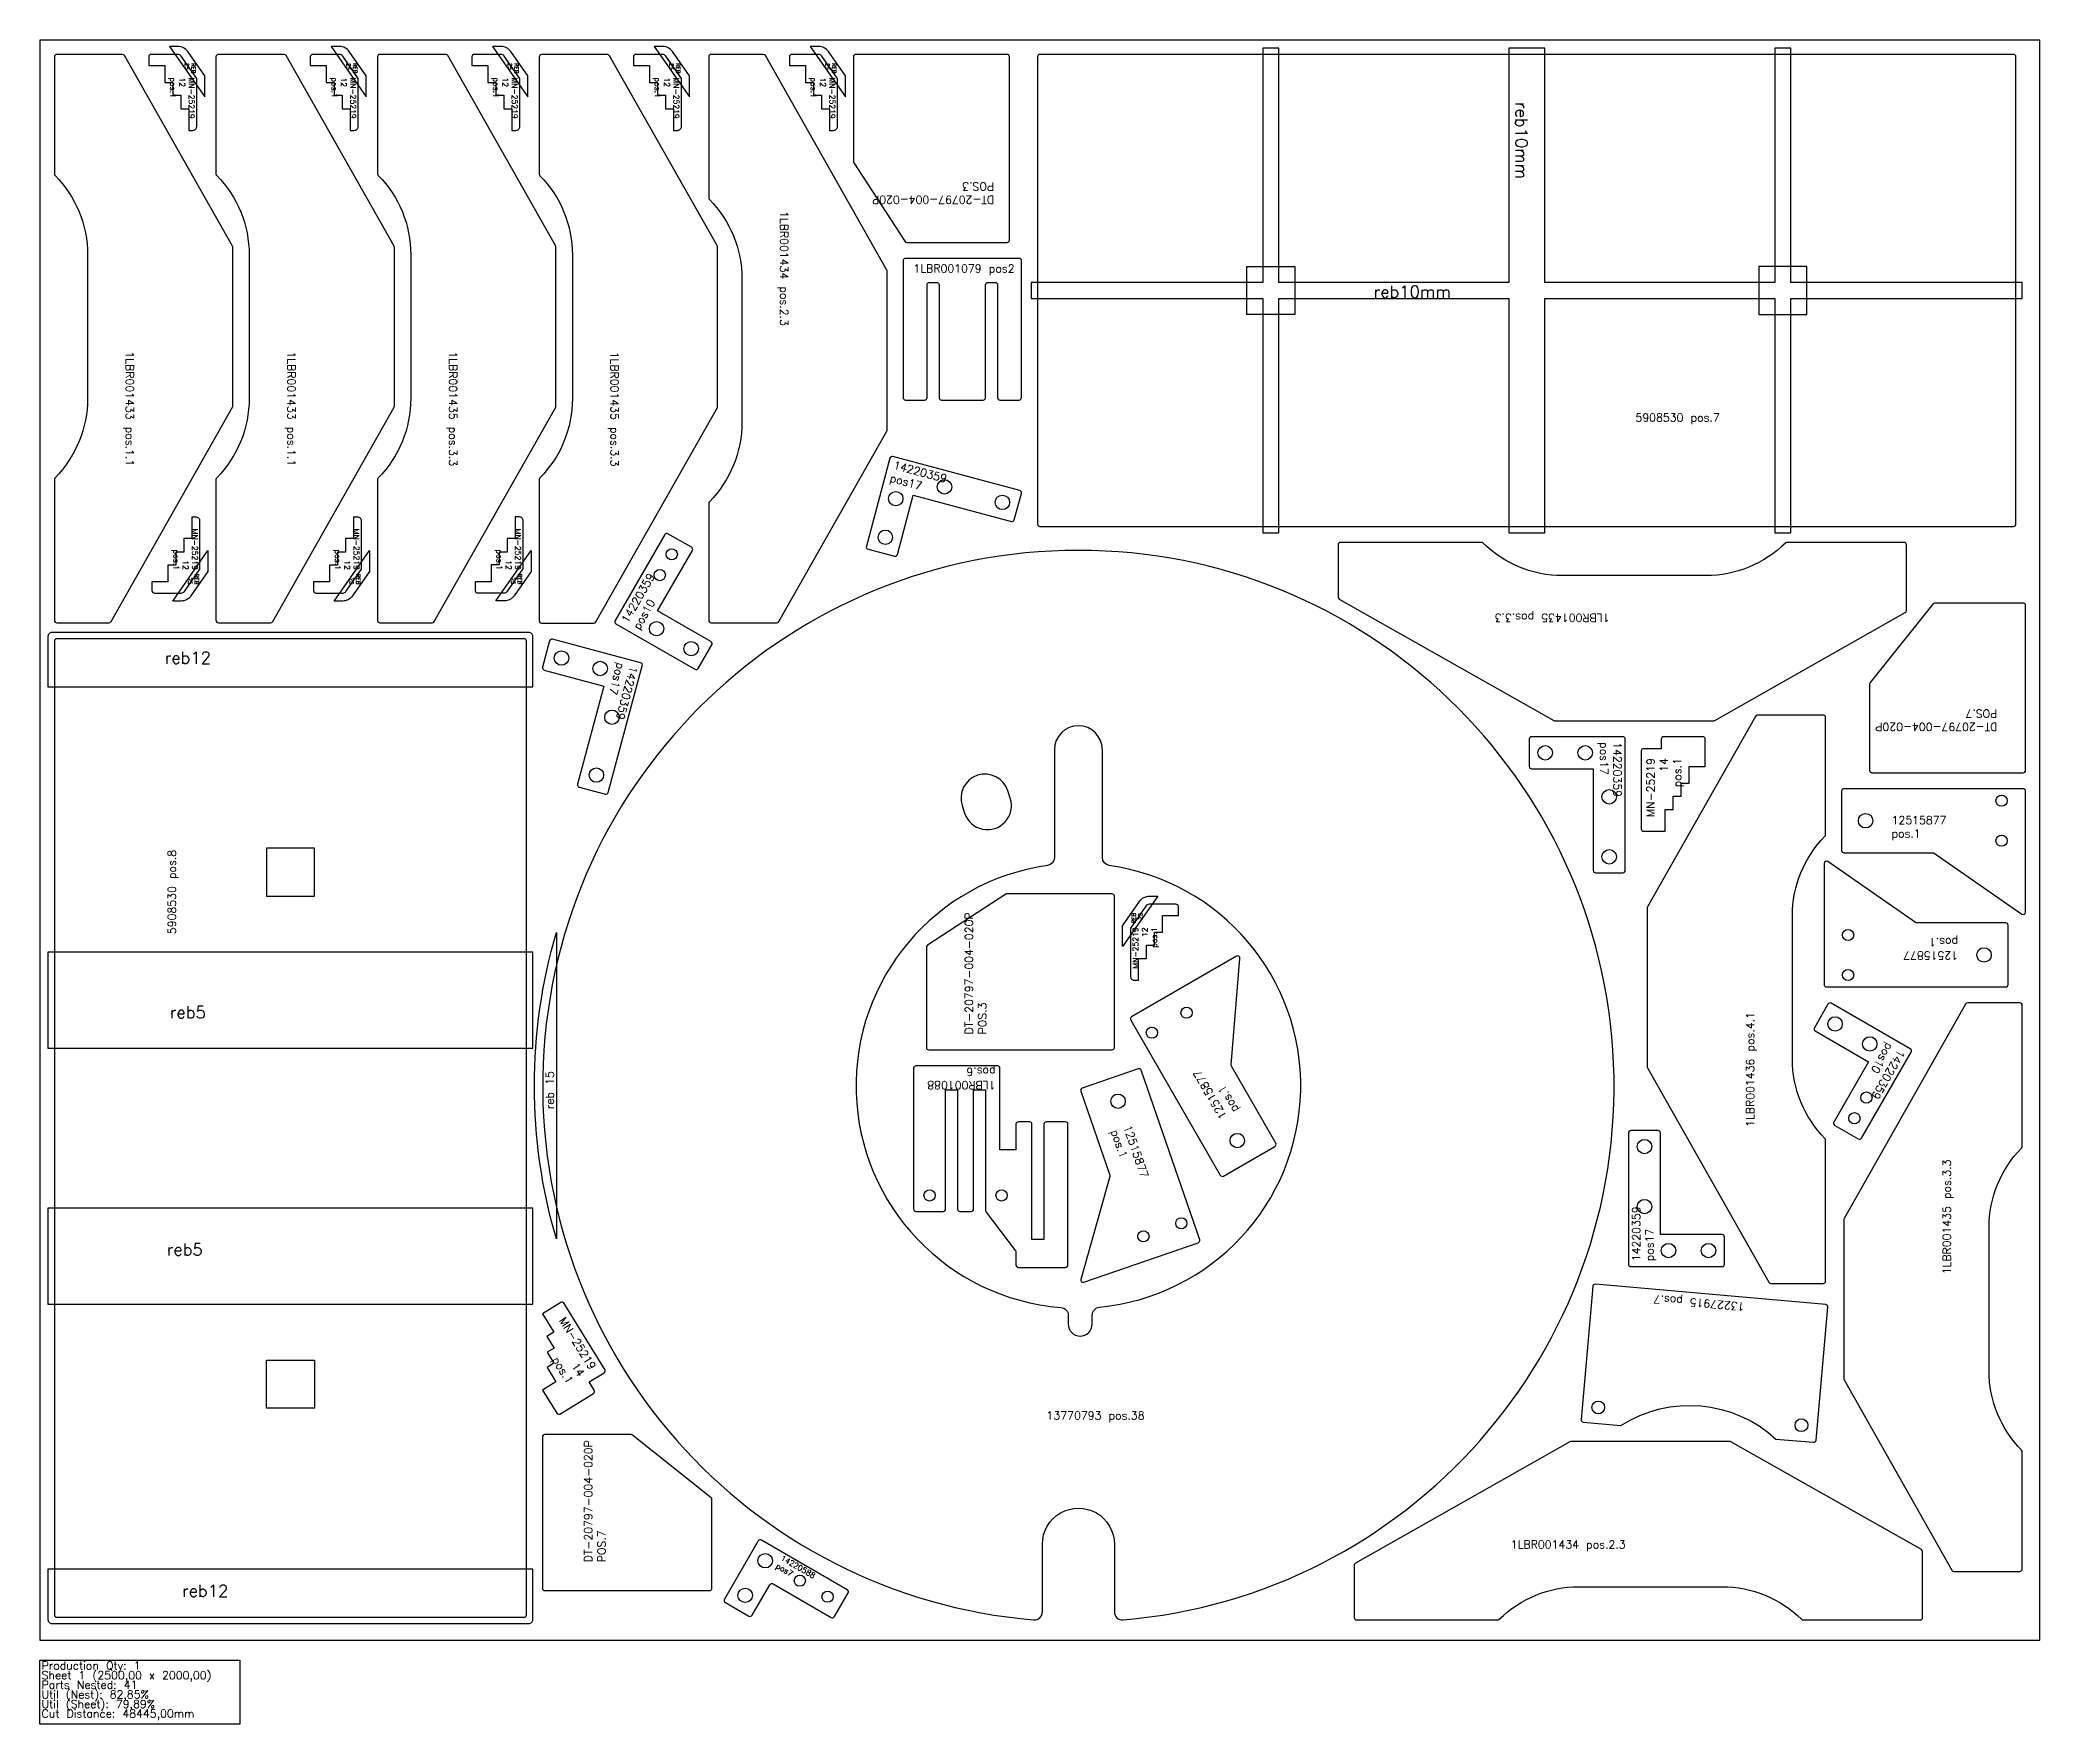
# Model space of a CAD drawing. Header units: millimetres. Extents: x 0 to 8201, y -105 to 3778.
# Drawn here: x 0 to 2500, y -105 to 2000 of the extents above.
import ezdxf

# ---------------------------------------------------------------- set-up
doc = ezdxf.new("R2010")
doc.units = ezdxf.units.MM
for name, color, linetype in [('12515877', 7, 'Continuous'), ('13227915', 7, 'Continuous'), ('13770793', 7, 'Continuous'), ('14220359v01', 7, 'Continuous'), ('14220588v01', 7, 'Continuous'), ('1LBR001079', 7, 'Continuous'), ('1LBR001088', 7, 'Continuous'), ('1LBR001434', 7, 'Continuous'), ('1LBR001435', 7, 'Continuous'), ('1LBR001436', 7, 'Continuous'), ('Des.', 7, 'Continuous'), ('DT-20797-004-020P', 7, 'Continuous'), ('MN-25219 14', 7, 'Continuous'), ('Rebaixo', 7, 'Continuous'), ('sheet', 24, 'Continuous'), ('Stats', 7, 'Continuous'), ('Texto', 7, 'Continuous')]:
    doc.layers.add(name, color=color, linetype=linetype)
doc.styles.get("Standard").update_dxf_attribs({"font": 'txt.shx'})

msp = doc.modelspace()

# ---------------------------------------------------------------- linework, layer by layer
at = {"color": 6}
msp.add_lwpolyline([(2466.9, 1392, 0.414214), (2469.9, 1395), (2469.9, 1979, 0.414214), (2466.9, 1982), (1249.9, 1982, 0.414214), (1246.9, 1979), (1246.9, 1395, 0.414214), (1249.9, 1392)], format="xyb", close=True, dxfattribs=at)
for points in [[(1508.4, 1717), (1568.4, 1717), (1568.4, 1657), (1508.4, 1657)], [(2148.4, 1717), (2148.4, 1657), (2208.4, 1657), (2208.4, 1717)]]:
    msp.add_lwpolyline(points, close=True, dxfattribs=at)
at = {"color": 7}
msp.add_lwpolyline([(21, 1251.5, 0.414214), (18, 1248.5), (18, 31.5, 0.414214), (21, 28.5), (605, 28.5, 0.414213), (608, 31.5), (608, 1248.5, 0.414213), (605, 1251.5)], format="xyb", close=True, dxfattribs=at)
for points in [[(283, 930), (343, 930), (343, 990), (283, 990)], [(283, 290), (283, 350), (343, 350), (343, 290)]]:
    msp.add_lwpolyline(points, close=True, dxfattribs=at)
at = {"layer": '12515877', "color": 5}
for points in [[(2482, 1061.1, 0.414214), (2479, 1064.1), (2255, 1064.1, 0.414214), (2252, 1061.1), (2252, 987.1, 0.414214), (2255, 984.1), (2366.1, 984.1, -0.153131), (2367.8, 983.5), (2477.3, 907.3, 0.605768), (2482, 909.8)], [(2230.1, 819.3, 0.414213), (2233.1, 816.3), (2457.1, 816.3, 0.414213), (2460.1, 819.3), (2460.1, 893.3, 0.414214), (2457.1, 896.3), (2346, 896.3, -0.153131), (2344.3, 896.9), (2234.8, 973, 0.605768), (2230.1, 970.6)], [(1364.5, 779, 0.414213), (1363.4, 774.9), (1475.4, 581, 0.414214), (1479.5, 579.9), (1543.6, 616.9, 0.414214), (1544.7, 621), (1489.2, 717.1, -0.153131), (1488.8, 718.9), (1500, 851.8, 0.605768), (1495.5, 854.7)], [(1447.7, 496.5, 0.414213), (1449.6, 500.3), (1376.6, 712.1, 0.414213), (1372.7, 713.9), (1302.8, 689.8, 0.414214), (1300.9, 686), (1337.1, 581, -0.153131), (1337.2, 579.2), (1300.9, 450.8, 0.605768), (1304.7, 447.2)]]:
    msp.add_lwpolyline(points, format="xyb", close=True, dxfattribs=at)
for centre, radius in [((2452, 1049.1), 7), ((2282, 1024.1), 9), ((2452, 999.1), 7), ((2260.1, 881.3), 7), ((2430.1, 856.3), 9), ((2260.1, 831.3), 7), ((1433.2, 784.1), 7), ((1389.9, 759.1), 7), ((1347.6, 673.5), 9), ((1496.6, 624.3), 9), ((1426.6, 520.9), 7), ((1379.3, 504.6), 7)]:
    msp.add_circle(centre, radius, dxfattribs=at)
at = {"layer": '13227915', "color": 5}
msp.add_lwpolyline([(2220.2, 249.8), (2234.8, 416.2, 0.414214), (2232.1, 419.4), (1944.2, 444.6, 0.414214), (1940.9, 441.9), (1926.4, 275.5, 0.414213), (1929.1, 272.3), (1976.1, 268.2, -0.339091), (2170, 251.2), (2217, 247.1, 0.414213)], format="xyb", close=True, dxfattribs=at)
for centre in [(1947.8, 290.7), (2201.8, 268.5)]:
    msp.add_circle(centre, 8, dxfattribs=at)
at = {"layer": '13770793', "color": 3}
for points in [[(1353.8, 25.2, 23.958261), (1242.2, 25.2, 0.438866), (1253, 35.1), (1253, 119.8, -1.000013), (1343, 119.8), (1343, 35.1, 0.438866)], [(1315.3, 394.8), (1315.3, 406.1, -0.386662), (1324.4, 416.1, 0.889207), (1336.6, 968.1, -0.373966), (1328, 978), (1328, 1112.8, 0.99999), (1268, 1112.8), (1268, 978, -0.373966), (1259.4, 968.1, 0.896446), (1276.1, 415.7, -0.3913), (1285.3, 405.7), (1285.3, 394.8, 0.999956)], [(1155.8, 1033.6, 1.000014), (1212.8, 1052.1), (1209.7, 1061.6, 0.999987), (1152.7, 1043.1)]]:
    msp.add_lwpolyline(points, format="xyb", close=True, dxfattribs=at)
at = {"layer": '14220359v01', "color": 5}
for points in [[(1035.1, 1363.5), (1068, 1354.7, 0.414214), (1071.7, 1356.8), (1091.6, 1431.2), (1214.3, 1398.3, 0.414214), (1217.9, 1400.4), (1226.7, 1433.3, 0.414214), (1224.6, 1436.9), (1066.2, 1479.4, 0.414214), (1062.5, 1477.3), (1033, 1367.2, 0.414214)], [(822.8, 1214.5), (839.8, 1243.9, 0.414214), (838.7, 1248), (772, 1286.5), (815.5, 1361.8, 0.414214), (814.4, 1365.9), (785, 1382.9, 0.414214), (780.9, 1381.8), (718.9, 1274.5, 0.414214), (720, 1270.4), (818.7, 1213.4, 0.414214)], [(637, 1249), (628.2, 1216.1, 0.414214), (630.3, 1212.5), (704.7, 1192.5), (671.8, 1069.9, 0.414214), (673.9, 1066.2), (706.7, 1057.4, 0.414214), (710.4, 1059.5), (752.9, 1217.9, 0.414214), (750.7, 1221.6), (640.6, 1251.1, 0.414214)], [(1861.5, 1126), (1861.5, 1092, 0.414214), (1864.5, 1089), (1941.5, 1089), (1941.5, 962, 0.414214), (1944.5, 959), (1978.5, 959, 0.414214), (1981.5, 962), (1981.5, 1126, 0.414214), (1978.5, 1129), (1864.5, 1129, 0.414213)], [(2235, 794.8), (2218, 765.4, 0.414214), (2219.1, 761.3), (2285.8, 722.8), (2242.3, 647.4, 0.414214), (2243.4, 643.3), (2272.9, 626.3, 0.414214), (2277, 627.4), (2339, 734.8, 0.414214), (2337.9, 738.9), (2239.1, 795.9, 0.414214)], [(2105.6, 469.8), (2105.6, 503.8, 0.414213), (2102.6, 506.8), (2025.6, 506.8), (2025.6, 633.8, 0.414214), (2022.6, 636.8), (1988.6, 636.8, 0.414214), (1985.6, 633.8), (1985.6, 469.8, 0.414214), (1988.6, 466.8), (2102.6, 466.8, 0.414214)]]:
    msp.add_lwpolyline(points, format="xyb", close=True, dxfattribs=at)
for centre, radius in [((1130.6, 1441.4), 9), ((1069.7, 1426.7), 9), ((1203, 1422), 9), ((1056.7, 1378.4), 9), ((789.7, 1357.1), 7), ((774.7, 1331.1), 7), ((770.7, 1264.2), 9), ((651.9, 1227.4), 9), ((814, 1239.2), 9), ((700.2, 1214.4), 9), ((714.9, 1153.5), 9), ((1881.5, 1109), 9), ((1931.5, 1109), 9), ((695.5, 1081.1), 9), ((1961.5, 1054), 9), ((1961.5, 979), 9), ((2243.9, 770.1), 9), ((2287.2, 745.1), 9), ((2283.1, 678.1), 7), ((2268.1, 652.2), 7), ((2005.6, 616.8), 9), ((2005.6, 541.8), 9), ((2035.6, 486.8), 9), ((2085.6, 486.8), 9)]:
    msp.add_circle(centre, radius, dxfattribs=at)
at = {"layer": '14220588v01', "color": 5}
msp.add_lwpolyline([(856.7, 46.9), (886.2, 29.9, 0.414214), (890.3, 31), (912.3, 69.1, -0.414214), (916.4, 70.2), (989.1, 28.2, 0.414214), (993.2, 29.3), (1010.2, 58.8, 0.414214), (1009.1, 62.9), (901.7, 124.9, 0.414214), (897.6, 123.8), (855.6, 51, 0.414214)], format="xyb", close=True, dxfattribs=at)
for centre, radius in [((906.5, 99.1), 9), ((949.8, 74.1), 7), ((881.5, 55.8), 9), ((984.4, 54.1), 7)]:
    msp.add_circle(centre, radius, dxfattribs=at)
at = {"layer": '1LBR001079', "color": 7}
msp.add_lwpolyline([(1081.9, 1727, 0.414213), (1078.9, 1724), (1078.9, 1553, 0.414213), (1081.9, 1550), (1105.9, 1550, 0.414214), (1108.9, 1553), (1108.9, 1694, -0.414214), (1111.9, 1697), (1120.9, 1697, -0.414214), (1123.9, 1694), (1123.9, 1553, 0.414213), (1126.9, 1550), (1178.9, 1550, 0.414214), (1181.9, 1553), (1181.9, 1694, -0.414214), (1184.9, 1697), (1193.9, 1697, -0.414214), (1196.9, 1694), (1196.9, 1553, 0.414214), (1199.9, 1550), (1223.9, 1550, 0.414213), (1226.9, 1553), (1226.9, 1724, 0.414214), (1223.9, 1727)], format="xyb", close=True, dxfattribs=at)
at = {"layer": '1LBR001088', "color": 7}
msp.add_lwpolyline([(1282, 647.7), (1258, 647.7, 0.414214), (1255, 644.7), (1255, 500.7), (1240, 500.7), (1240, 644.7, 0.414214), (1237, 647.7), (1223, 647.7, 0.414214), (1220, 644.7), (1220, 612.7), (1200, 612.7), (1200, 714.7, 0.414214), (1197, 717.7), (1095, 717.7, 0.414214), (1092, 714.7), (1092, 538.7, 0.414214), (1095, 535.7), (1129, 535.7, 0.414214), (1132, 538.7), (1132, 687.7), (1147, 687.7), (1147, 538.7, 0.414214), (1150, 535.7), (1164, 535.7, 0.414214), (1167, 538.7), (1167, 687.7), (1182, 687.7), (1182, 536.7, 0.163913), (1182.6, 534.9), (1219.4, 486.5, -0.163912), (1220, 484.7), (1220, 468.7, 0.414214), (1223, 465.7), (1282, 465.7, 0.414214), (1285, 468.7), (1285, 644.7, 0.414214)], format="xyb", close=True, dxfattribs=at)
for centre in [(1112, 555.7), (1202, 555.7)]:
    msp.add_circle(centre, 7, dxfattribs=at)
at = {"layer": '1LBR001434', "color": 7}
for points in [[(921.1, 1271.5, 0.270214), (923.7, 1273), (1058.5, 1511.1, 0.129505), (1058.9, 1512.5), (1058.9, 1711, 0.129505), (1058.5, 1712.4), (906.8, 1980.5, 0.270214), (904.1, 1982), (838.9, 1982, 0.414214), (835.9, 1979), (835.9, 1802.8, 0.196765), (836.8, 1800.7, -0.196765), (877.4, 1701.5), (877.4, 1522.1, -0.196765), (836.8, 1422.8, 0.196765), (835.9, 1420.7), (835.9, 1274.5, 0.414214), (838.9, 1271.5)], [(2353.2, 110.4, 0.270214), (2351.7, 113), (2113.7, 247.7, 0.129505), (2112.2, 248.1), (1913.8, 248.1, 0.129505), (1912.3, 247.7), (1644.3, 96, 0.270214), (1642.7, 93.4), (1642.7, 28.1, 0.414214), (1645.7, 25.1), (1822, 25.1, 0.196765), (1824.1, 26, -0.196765), (1923.3, 66.6), (2102.7, 66.6, -0.196765), (2201.9, 26, 0.196765), (2204, 25.1), (2350.2, 25.1, 0.414214), (2353.2, 28.1)]]:
    msp.add_lwpolyline(points, format="xyb", close=True, dxfattribs=at)
at = {"layer": '1LBR001435', "color": 7}
for points in [[(103.2, 1982), (21, 1982, 0.414214), (18, 1979), (18, 1832.8, 0.196766), (18.9, 1830.7, -0.196765), (59.5, 1731.5), (59.5, 1552.1, -0.196765), (18.9, 1452.8, 0.196766), (18, 1450.7), (18, 1274.5, 0.414214), (21, 1271.5), (86.3, 1271.5, 0.270214), (88.9, 1273), (240.6, 1541.1, 0.129505), (241, 1542.5), (241, 1741, 0.129505), (240.6, 1742.4), (105.8, 1980.5, 0.270214)], [(305.2, 1982), (223, 1982, 0.414214), (220, 1979), (220, 1832.8, 0.196765), (220.9, 1830.7, -0.196765), (261.5, 1731.5), (261.5, 1552.1, -0.196765), (220.9, 1452.8, 0.196765), (220, 1450.7), (220, 1274.5, 0.414214), (223, 1271.5), (288.3, 1271.5, 0.270214), (290.9, 1273), (442.6, 1541.1, 0.129505), (443, 1542.5), (443, 1741, 0.129505), (442.6, 1742.4), (307.9, 1980.5, 0.270214)], [(507.2, 1982), (425, 1982, 0.414214), (422, 1979), (422, 1832.8, 0.196765), (422.9, 1830.7, -0.196765), (463.5, 1731.5), (463.5, 1552.1, -0.196765), (422.9, 1452.8, 0.196765), (422, 1450.7), (422, 1274.5, 0.414213), (425, 1271.5), (490.3, 1271.5, 0.270214), (492.9, 1273), (644.6, 1541.1, 0.129505), (645, 1542.5), (645, 1741, 0.129505), (644.6, 1742.4), (509.9, 1980.5, 0.270214)], [(709.3, 1981.7), (627, 1981.7, 0.414214), (624, 1978.7), (624, 1832.5, 0.196766), (624.9, 1830.4, -0.196765), (665.5, 1731.2), (665.5, 1551.8, -0.196765), (624.9, 1452.6, 0.196766), (624, 1450.5), (624, 1274.2, 0.414213), (627, 1271.2), (692.3, 1271.2, 0.270214), (694.9, 1272.8), (846.7, 1540.8, 0.129505), (847, 1542.3), (847, 1740.7, 0.129505), (846.7, 1742.2), (711.9, 1980.2, 0.270214)], [(2333.1, 1286.8), (2333.1, 1369, 0.414214), (2330.1, 1372), (2183.8, 1372, 0.196765), (2181.7, 1371.1, -0.196765), (2082.5, 1330.5), (1903.1, 1330.5, -0.196765), (1803.9, 1371.1, 0.196765), (1801.8, 1372), (1625.6, 1372, 0.414214), (1622.6, 1369), (1622.6, 1303.7, 0.270214), (1624.1, 1301.1), (1892.1, 1149.4, 0.129505), (1893.6, 1149), (2092, 1149, 0.129505), (2093.5, 1149.4), (2331.5, 1284.2, 0.270214)], [(2392.6, 85.8), (2474.8, 85.8, 0.414214), (2477.8, 88.8), (2477.8, 235.1, 0.196766), (2477, 237.2, -0.196765), (2436.4, 336.4), (2436.4, 515.8, -0.196765), (2477, 615, 0.196766), (2477.8, 617.1), (2477.8, 793.3, 0.414214), (2474.8, 796.3), (2409.6, 796.3, 0.270214), (2407, 794.8), (2255.2, 526.8, 0.129505), (2254.8, 525.3), (2254.8, 326.9, 0.129505), (2255.2, 325.4), (2390, 87.3, 0.270214)]]:
    msp.add_lwpolyline(points, format="xyb", close=True, dxfattribs=at)
at = {"layer": '1LBR001436', "color": 7}
msp.add_lwpolyline([(2146.8, 1156.1, 0.270214), (2144.2, 1154.5), (2009.4, 916.5, 0.129505), (2009, 915), (2009, 716.6, 0.129505), (2009.4, 715.1), (2161.1, 447.1, 0.270214), (2163.7, 445.6), (2229, 445.6, 0.414213), (2232, 448.6), (2232, 624.8, 0.196765), (2231.1, 626.9, -0.196765), (2190.5, 726.1), (2190.5, 905.5, -0.196765), (2231.1, 1004.7, 0.196765), (2232, 1006.8), (2232, 1153.1, 0.414214), (2229, 1156.1)], format="xyb", close=True, dxfattribs=at)
at = {"layer": 'Des.', "color": 40}
for points in [[(135.9, 1968), (155.9, 1968), (155.9, 1947), (165.9, 1947), (165.9, 1931), (175.9, 1931), (175.9, 1914), (185.9, 1914), (185.9, 1887), (190.9, 1887, 0.414214), (195.9, 1892), (195.9, 1952), (176.4, 1979.9, 0.244698), (172.3, 1982), (138.9, 1982, 0.414214), (135.9, 1979)], [(337.9, 1968), (357.9, 1968), (357.9, 1947), (367.9, 1947), (367.9, 1931), (377.9, 1931), (377.9, 1914), (387.9, 1914), (387.9, 1887), (392.9, 1887, 0.414214), (397.9, 1892), (397.9, 1952), (378.4, 1979.9, 0.244698), (374.3, 1982), (340.9, 1982, 0.414214), (337.9, 1979)], [(539.9, 1968), (559.9, 1968), (559.9, 1947), (569.9, 1947), (569.9, 1931), (579.9, 1931), (579.9, 1914), (589.9, 1914), (589.9, 1887), (594.9, 1887, 0.414214), (599.9, 1892), (599.9, 1952), (580.4, 1979.9, 0.244698), (576.3, 1982), (542.9, 1982, 0.414214), (539.9, 1979)], [(741.8, 1968), (761.8, 1968), (761.8, 1947), (771.8, 1947), (771.8, 1931), (781.8, 1931), (781.8, 1914), (791.8, 1914), (791.8, 1887), (796.8, 1887, 0.414214), (801.8, 1892), (801.8, 1952), (782.3, 1979.9, 0.244698), (778.2, 1982), (744.8, 1982, 0.414214), (741.8, 1979)], [(936.8, 1968), (956.8, 1968), (956.8, 1947), (966.8, 1947), (966.8, 1931), (976.8, 1931), (976.8, 1914), (986.8, 1914), (986.8, 1887), (991.8, 1887, 0.414214), (996.8, 1892), (996.8, 1952), (977.3, 1979.9, 0.244698), (973.2, 1982), (939.8, 1982, 0.414214), (936.8, 1979)]]:
    msp.add_lwpolyline(points, format="xyb", close=True, dxfattribs=at)
at = {"layer": 'Des.', "color": 1}
for points in [[(140, 1322.7), (140, 1311.7, 0.414214), (143, 1308.7), (176.4, 1308.7, 0.244698), (180.5, 1310.8), (200, 1338.7), (200, 1398.7, 0.414214), (195, 1403.7), (190, 1403.7), (190, 1376.7), (180, 1376.7), (180, 1359.7), (170, 1359.7), (170, 1343.7), (160, 1343.7), (160, 1322.7)], [(342, 1322.7), (342, 1311.7, 0.414214), (345, 1308.7), (378.4, 1308.7, 0.244698), (382.5, 1310.8), (402, 1338.7), (402, 1398.7, 0.414214), (397, 1403.7), (392, 1403.7), (392, 1376.7), (382, 1376.7), (382, 1359.7), (372, 1359.7), (372, 1343.7), (362, 1343.7), (362, 1322.7)], [(544, 1322.8), (544, 1311.8, 0.414214), (547, 1308.8), (580.4, 1308.8, 0.244698), (584.5, 1310.9), (604, 1338.8), (604, 1398.8, 0.414214), (599, 1403.8), (594, 1403.8), (594, 1376.8), (584, 1376.8), (584, 1359.8), (574, 1359.8), (574, 1343.8), (564, 1343.8), (564, 1322.8)], [(1423, 905.7), (1423, 916.7, 0.414214), (1420, 919.7), (1386.6, 919.7, 0.244698), (1382.5, 917.5), (1363, 889.7), (1363, 829.7, 0.414214), (1368, 824.7), (1373, 824.7), (1373, 851.7), (1383, 851.7), (1383, 868.7), (1393, 868.7), (1393, 884.7), (1403, 884.7), (1403, 905.7)]]:
    msp.add_lwpolyline(points, format="xyb", close=True, dxfattribs=at)
at = {"layer": 'DT-20797-004-020P', "color": 5}
for points in [[(1208.8, 1982), (1019.8, 1982, 0.414214), (1016.8, 1979), (1016.8, 1847.9, 0.145099), (1017.3, 1846.3), (1080.9, 1748.4, 0.253857), (1083.5, 1747), (1208.8, 1747, 0.414214), (1211.8, 1750), (1211.8, 1979, 0.414214)], [(2287.7, 1196.9, 0.170304), (2287, 1195), (2287, 1087.1, 0.414214), (2290, 1084.1), (2479, 1084.1, 0.414214), (2482, 1087.1), (2482, 1293.1, 0.414214), (2479, 1296.1), (2368.4, 1296.1, 0.227838), (2366.1, 1294.9)], [(1343, 740.7), (1343, 929.7, 0.414214), (1340, 932.7), (1208.9, 932.7, 0.145099), (1207.3, 932.2), (1109.4, 868.6, 0.253857), (1108, 866), (1108, 740.7, 0.414214), (1111, 737.7), (1340, 737.7, 0.414214)], [(740.8, 256.2, 0.170303), (738.9, 256.8), (631, 256.8, 0.414214), (628, 253.8), (628, 64.8, 0.414214), (631, 61.8), (837, 61.8, 0.414214), (840, 64.8), (840, 175.4, 0.227838), (838.9, 177.7)]]:
    msp.add_lwpolyline(points, format="xyb", close=True, dxfattribs=at)
at = {"layer": 'MN-25219 14', "color": 5}
for points in [[(2081.5, 1126, 0.414213), (2078.5, 1129), (2029.5, 1129, 0.414214), (2026.5, 1126), (2026.5, 1114), (2004.5, 1114, 0.414214), (2001.5, 1111), (2001.5, 1014, 0.414214), (2004.5, 1011), (2031.5, 1011), (2031.5, 1038), (2041.5, 1038), (2041.5, 1055), (2051.5, 1055), (2051.5, 1071), (2061.5, 1071), (2061.5, 1092), (2081.5, 1092)], [(645.9, 283.5, 0.414214), (650, 282.5), (691.7, 308.2, 0.414214), (692.7, 312.4), (686.4, 322.6), (705.1, 334.1, 0.414213), (706.1, 338.3), (655.1, 420.8, 0.414213), (651, 421.8), (628, 407.6), (642.2, 384.6), (633.7, 379.4), (642.6, 364.9), (634.1, 359.7), (642.5, 346), (634, 340.8), (645, 322.9), (628, 312.4)]]:
    msp.add_lwpolyline(points, format="xyb", close=True, dxfattribs=at)
at = {"layer": 'Rebaixo', "color": 40}
for points in [[(205.9, 1929), (205.9, 1955.2), (184.6, 1985.6, 0.244698), (172.3, 1992), (161.8, 1992)], [(407.9, 1929), (407.9, 1955.2), (386.6, 1985.6, 0.244698), (374.3, 1992), (363.8, 1992)], [(609.9, 1929), (609.9, 1955.2), (588.6, 1985.6, 0.244698), (576.3, 1992), (565.8, 1992)], [(811.8, 1929), (811.8, 1955.2), (790.5, 1985.6, 0.244698), (778.2, 1992), (767.7, 1992)], [(1006.8, 1929), (1006.8, 1955.2), (985.5, 1985.6, 0.244698), (973.2, 1992), (962.7, 1992)]]:
    msp.add_lwpolyline(points, format="xyb", close=True, dxfattribs=at)
at = {"layer": 'Rebaixo', "color": 6}
msp.add_lwpolyline([(1880.9, 1677), (2168.4, 1677), (2168.4, 1384), (2188.4, 1384), (2188.4, 1677), (2477.9, 1677), (2477.9, 1697), (2188.4, 1697), (2188.4, 1990), (2168.4, 1990), (2168.4, 1697), (1880.9, 1697), (1880.9, 1990), (1835.9, 1990), (1835.9, 1697), (1548.4, 1697), (1548.4, 1990), (1528.4, 1990), (1528.4, 1697), (1238.9, 1697), (1238.9, 1677), (1528.4, 1677), (1528.4, 1384), (1548.4, 1384), (1548.4, 1677), (1835.9, 1677), (1835.9, 1384), (1880.9, 1384)], close=True, dxfattribs=at)
at = {"layer": 'Rebaixo', "color": 1}
for points in [[(210, 1361.7), (210, 1335.6), (188.7, 1305.1, -0.244698), (176.4, 1298.7), (165.9, 1298.7)], [(412, 1361.7), (412, 1335.6), (390.7, 1305.1, -0.244698), (378.4, 1298.7), (367.9, 1298.7)], [(614, 1361.8), (614, 1335.6), (592.7, 1305.2, -0.244698), (580.4, 1298.8), (569.9, 1298.8)], [(1353, 866.7), (1353, 892.8), (1374.3, 923.3, -0.244698), (1386.6, 929.7), (1397.1, 929.7)]]:
    msp.add_lwpolyline(points, format="xyb", close=True, dxfattribs=at)
at = {"layer": 'Rebaixo', "color": 7}
for points in [[(10, 1254.5), (10, 1191.5), (616, 1191.5), (616, 1254.5, 0.414214), (611, 1259.5), (15, 1259.5, 0.414214)], [(616, 25.5), (616, 88.5), (10, 88.5), (10, 25.5, 0.414214), (15, 20.5), (611, 20.5, 0.414214)]]:
    msp.add_lwpolyline(points, format="xyb", close=True, dxfattribs=at)
at = {"layer": 'Rebaixo', "color": 3}
msp.add_lwpolyline([(645.5, 884.3), (645.5, 501.4, -0.143659)], format="xyb", close=True, dxfattribs=at)
at = {"layer": 'Rebaixo', "color": 7}
for points in [[(10, 860), (10, 740), (616, 740), (616, 860)], [(10, 540), (10, 420), (616, 420), (616, 540)]]:
    msp.add_lwpolyline(points, close=True, dxfattribs=at)
at = {"layer": 'sheet', "color": 7}
msp.add_lwpolyline([(0, 0), (2500, 0), (2500, 2000), (0, 2000)], close=True, dxfattribs=at)
at = {"layer": 'Stats', "color": 151}
msp.add_lwpolyline([(0, -25), (250, -25), (250, -105), (0, -105), (0, -25)], close=True, dxfattribs=at)

# ---------------------------------------------------------------- texts
at = {"color": 6, "insert": (1859.5, 1922.5), "char_height": 15, "attachment_point": 1, "rotation": 270}
msp.add_mtext_dynamic_manual_height_columns('reb10mm', width=136.871, gutter_width=12.5, heights=[0], dxfattribs=at)
at = {"color": 6, "insert": (1667, 1692.9), "char_height": 15, "attachment_point": 1}
msp.add_mtext_dynamic_manual_height_columns('reb10mm', width=136.871, gutter_width=12.5, heights=[0], dxfattribs=at)
at = {"layer": 'Rebaixo', "color": 40, "char_height": 5, "attachment_point": 1, "rotation": 270}
for insert in [(194.3, 1971.2), (396.3, 1971.2), (598.3, 1971.2), (800.2, 1971.2), (995.2, 1971.2)]:
    msp.add_mtext_dynamic_manual_height_columns('REB\\P25', width=31.394, gutter_width=12.5, heights=[0], dxfattribs=dict(at, insert=insert))
at = {"layer": 'Rebaixo', "color": 1, "char_height": 5, "attachment_point": 3}
for insert, rotation in [((198.4, 1319.5), 270), ((400.4, 1319.5), 270), ((602.4, 1319.6), 270), ((1364.6, 908.9), 90)]:
    msp.add_mtext_dynamic_manual_height_columns('REB\\P25', width=31.394, gutter_width=12.5, heights=[0], dxfattribs=dict(at, insert=insert, rotation=rotation))
at = {"layer": 'Rebaixo', "color": 7, "char_height": 15, "attachment_point": 1}
for s, insert in [('reb12', (155.8, 1235.4)), ('reb5', (162.2, 792.1)), ('reb5', (158.4, 495.7)), ('reb12', (177.5, 69))]:
    msp.add_mtext_dynamic_manual_height_columns(s, width=136.871, gutter_width=12.5, heights=[0], dxfattribs=dict(at, insert=insert))
at = {"layer": 'Rebaixo', "color": 3, "insert": (642.2, 663.5), "char_height": 10, "attachment_point": 7, "rotation": 90}
msp.add_mtext_dynamic_manual_height_columns('reb 15', width=112.259, gutter_width=12.5, heights=[0], dxfattribs=at)
at = {"layer": 'Stats', "color": 60}
for s, p in [('Sheet 1 (2500,00 x 2000,00)', (2, -49)), ('Production Qty: 1', (2, -37)), ('Parts Nested: 41', (2, -61)), ('Util (Nest): 82,85%', (2, -73)), ('Util (Sheet): 79,89%', (2, -85)), ('Cut Distance: 48445,00mm', (2, -97))]:
    msp.add_text(s, height=10, dxfattribs=at).set_placement(p)
at = {"layer": 'Texto', "color": 40, "char_height": 7, "width": 61.743, "attachment_point": 1, "rotation": 270}
for insert in [(193, 1953.2), (395, 1953.2), (597, 1953.2), (798.9, 1953.2), (993.9, 1953.2)]:
    msp.add_mtext('MN-25219 12\\Ppos.1', dxfattribs=dict(at, insert=insert))
at = {"layer": 'Texto', "color": 5}
for s, insert, char_height, width, attachment_point, rotation in [('DT-20797-004-020P\\PPOS.3', (1192.6, 1795.2), 10, 57.571, 1, 180), ('14220359\\Ppos17', (1068.5, 1473.9), 10, 73.912, 1, 345), ('14220359\\Ppos10', (726, 1275.3), 10, 73.912, 1, 60), ('14220359\\Ppos17', (747.4, 1215.6), 10, 73.912, 1, 255), ('DT-20797-004-020P\\PPOS.7', (2446.7, 1136.3), 10, 57.571, 1, 180), ('14220359\\Ppos17', (1976.8, 1122.3), 10, 73.912, 1, 270), ('MN-25219 14\\Ppos.1', (2008.3, 1102.3), 10, 88.807, 3, 90), ('DT-20797-004-020P\\PPOS.3', (1156.2, 756.9), 10, 57.571, 1, 90), ('12515877 pos.1', (2397.6, 850.5), 10, 105.689, 1, 180), ('14220359\\Ppos10', (2331.8, 734), 10, 73.912, 1, 240), ('12515877 pos.1', (1475.3, 649.6), 10, 105.689, 1, 120), ('12515877 pos.1', (1363.6, 644.7), 10, 105.689, 1, 289.0275), ('14220359\\Ppos17', (1990.3, 473.4), 10, 73.912, 1, 90), ('13227915 pos.7', (2130.1, 411.4), 10, 353.6, 1, 175), ('MN-25219 14\\Ppos.1', (695.7, 342.1), 10, 88.807, 3, 301.6863), ('DT-20797-004-020P\\PPOS.7', (680.3, 97.2), 10, 57.571, 1, 90), ('14220588\\Ppos7', (928.6, 106.6), 7, 94.198, 1, 330)]:
    msp.add_mtext(s, dxfattribs=dict(at, insert=insert, char_height=char_height, width=width, attachment_point=attachment_point, rotation=rotation))
at = {"layer": 'Texto', "color": 3, "char_height": 10}
for s, insert, width, attachment_point, rotation in [('{\\W8.34423;   }1LBR001434 pos.2.3', (935.2, 1786.2), 323.432, 1, 270), ('1LBR001433 pos.1.1', (117.3, 1467.3), 323.432, 3, 270), ('1LBR001433 pos.1.1', (319.3, 1467.3), 323.432, 3, 270), ('1LBR001435 pos.3.3', (521.3, 1467.3), 323.432, 3, 270), ('1LBR001435 pos.3.3', (723.3, 1467), 323.432, 3, 270), ('1LBR001435 pos.3.3', (1818.4, 1272.7), 323.432, 3, 180), ('{\\W8.42712;   }1LBR001436 pos.4.1', (2132.7, 641.4), 323.432, 1, 90), ('{\\W1.945097; }1LBR001088 \\P{\\W7.975853; }pos.6', (1194.4, 688.5), 94.526, 1, 180), ('1LBR001435 pos.3.3', (2378.5, 600.5), 323.432, 3, 90)]:
    msp.add_mtext(s, dxfattribs=dict(at, insert=insert, width=width, attachment_point=attachment_point, rotation=rotation))
at = {"layer": 'Texto', "color": 3, "char_height": 10, "attachment_point": 1}
for s, insert, width in [('1LBR001079 pos2', (1091.8, 1719.4), 127.627), ('13770793 pos.38', (1258.2, 285.6), 335.081), ('{\\W8.34423;   }1LBR001434 pos.2.3', (1838.5, 124.4), 323.432)]:
    msp.add_mtext(s, dxfattribs=dict(at, insert=insert, width=width))
at = {"layer": 'Texto', "color": 6, "insert": (1994.3, 1533), "char_height": 10, "width": 102.158, "attachment_point": 1}
msp.add_mtext('5908530 pos.7', dxfattribs=at)
at = {"layer": 'Texto', "color": 6, "insert": (1994.3, 1533), "char_height": 10, "attachment_point": 1}
msp.add_mtext_dynamic_manual_height_columns('5908530 pos.7', width=102.158, gutter_width=12.5, heights=[0], dxfattribs=at)
at = {"layer": 'Texto', "color": 1, "char_height": 7, "width": 61.743, "attachment_point": 3}
for insert, rotation in [((197.1, 1337.6), 270), ((399.1, 1337.6), 270), ((601.1, 1337.6), 270), ((1365.9, 890.8), 90)]:
    msp.add_mtext('MN-25219 12\\Ppos.1', dxfattribs=dict(at, insert=insert, rotation=rotation))
at = {"layer": 'Texto', "color": 5, "insert": (2314.5, 1029.8), "char_height": 10, "width": 105.689, "attachment_point": 1}
msp.add_mtext('12515877 pos.1', dxfattribs=at)
at = {"layer": 'Texto', "color": 7, "insert": (159.9, 882.3), "char_height": 10, "width": 102.158, "attachment_point": 1, "rotation": 90}
msp.add_mtext('5908530 pos.8', dxfattribs=at)
at = {"layer": 'Texto', "color": 7, "insert": (159.9, 882.3), "char_height": 10, "attachment_point": 1, "rotation": 90}
msp.add_mtext_dynamic_manual_height_columns('5908530 pos.8', width=102.158, gutter_width=12.5, heights=[0], dxfattribs=at)

doc.saveas('drawing.dxf')
